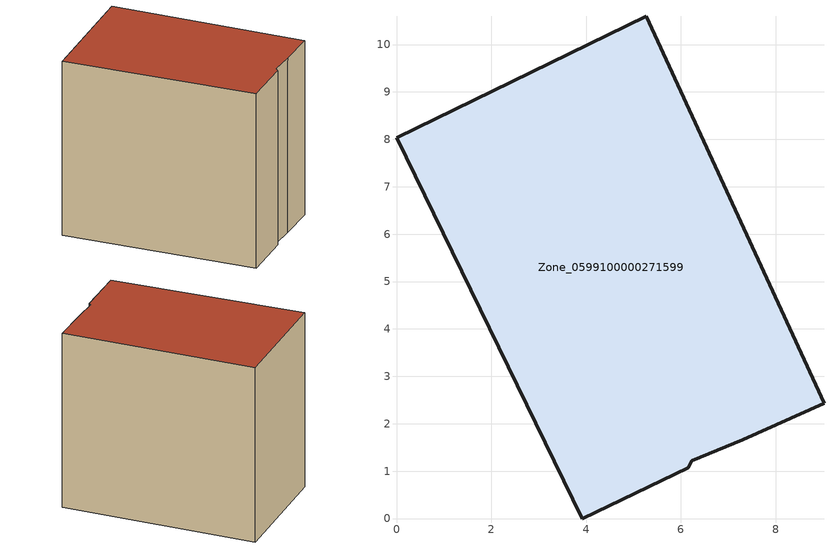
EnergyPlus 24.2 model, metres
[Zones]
Zone_0599100000271599
 floor ground (C_G): 9.02,2.44 7.3,1.66 6.23,1.22 6.16,1.07 3.92,0 0,8.04 5.27,10.59 z0
 wall outside (C_F): 7.3,1.66 9.02,2.44 5.27,10.59 0,8.04 3.92,0 6.16,1.07 6.23,1.22 7.3,1.66 z0:8.29
 roof outside (C_R): 6.23,1.22 7.3,1.66 9.02,2.44 5.27,10.59 0,8.04 3.92,0 6.16,1.07 z8.29
[BUILDING]
Pand.0599100000271599: North Axis=0; Terrain=City; Loads Convergence Tolerance Value=0.04; Temperature Convergence Tolerance Value=0.4; Solar Distribution=FullExterior; Maximum Number of Warmup Days=25; Minimum Number of Warmup Days=1
[Site:Location]
Rotterdam.The.Hague.AP_ZH_NLD Design_Conditions: Latitude=51.96; Longitude=4.45; Time Zone=1; Elevation=-4.5
[SITE:GROUNDTEMPERATURE:BUILDINGSURFACE]
18, 18, 18, 18, 18, 18, 18, 18, 18, 18, 18, 18
[MATERIAL] Thermal Absorptance=0.9; Solar Absorptance=0.7; Visible Absorptance=0.7
Name | Roughness | Thickness | Conductivity | Density | Specific Heat
G.TI.1965-1974 | MediumSmooth | 0.15 | 0.882353 | 540 | 1210
F.TI.1965-1974 | Rough | 0.3 | 0.697674 | 1920 | 840
R.TI.1965-1974 | MediumRough | 0.2 | 0.232558 | 1500 | 1000
[CONSTRUCTION]
C_G: G.TI.1965-1974
C_F: F.TI.1965-1974
C_R: R.TI.1965-1974
[ZONE]
Zone_0599100000271599: Type=1; Multiplier=1; Ceiling Height=Autocalculate; Volume=Autocalculate; Floor Area=autocalculate; Part of Total Floor Area=Yes
[ZONEINFILTRATION:DESIGNFLOWRATE]
Infil_Zone_0599100000271599: Zone or ZoneList or Space or SpaceList=Zone_0599100000271599; Schedule=AlwaysOn; Design Flow Rate Calculation Method=Flow/Area; Flow Rate per Floor Area=0.003; Constant Term Coefficient=1; Temperature Term Coefficient=0; Velocity Term Coefficient=0; Velocity Squared Term Coefficient=0
[HVACTEMPLATE:ZONE:IDEALLOADSAIRSYSTEM]
Zone_0599100000271599: Maximum Heating Supply Air Temperature=50; Minimum Cooling Supply Air Temperature=13; Maximum Heating Supply Air Humidity Ratio=0.0156; Minimum Cooling Supply Air Humidity Ratio=0.0077; Heating Limit=NoLimit; Cooling Limit=NoLimit; Dehumidification Control Type=ConstantSensibleHeatRatio; Cooling Sensible Heat Ratio=0.7; Dehumidification Setpoint=60; Humidification Control Type=None; Humidification Setpoint=30; Outdoor Air Method=None; Outdoor Air Flow Rate per Person=0.00944; Outdoor Air Flow Rate per Zone Floor Area=0; Outdoor Air Flow Rate per Zone=0; Demand Controlled Ventilation Type=None; Outdoor Air Economizer Type=NoEconomizer; Heat Recovery Type=None; Sensible Heat Recovery Effectiveness=0.7; Latent Heat Recovery Effectiveness=0.65
[ZONECONTROL:THERMOSTAT]
ThermostatControl_Zone_0599100000271599: Zone or ZoneList=Zone_0599100000271599; Control Type Schedule=DualSetpointControlType; Control 1=Thermostat_Zone_0599100000271599; Temperature Difference Between Cutout And Setpoint=0
[THERMOSTATSETPOINT:DUALSETPOINT]
Thermostat_Zone_0599100000271599: Heating Setpoint Temperature Schedule=HeatingSetpoint_Zone_0599100000271599; Cooling Setpoint Temperature Schedule=CoolingSetpoint_Zone_0599100000271599
[SCHEDULE:COMPACT]
HeatingSetpoint_Zone_0599100000271599: Through: 12/31, For: AllDays, Until: 24:00, 21
CoolingSetpoint_Zone_0599100000271599: Through: 12/31, For: AllDays, Until: 24:00, 24
DualSetpointControlType: Through: 12/31, For: AllDays, Until: 24:00, 4
AlwaysOn: Through: 12/31, For: AllDays, Until: 24:00, 1
